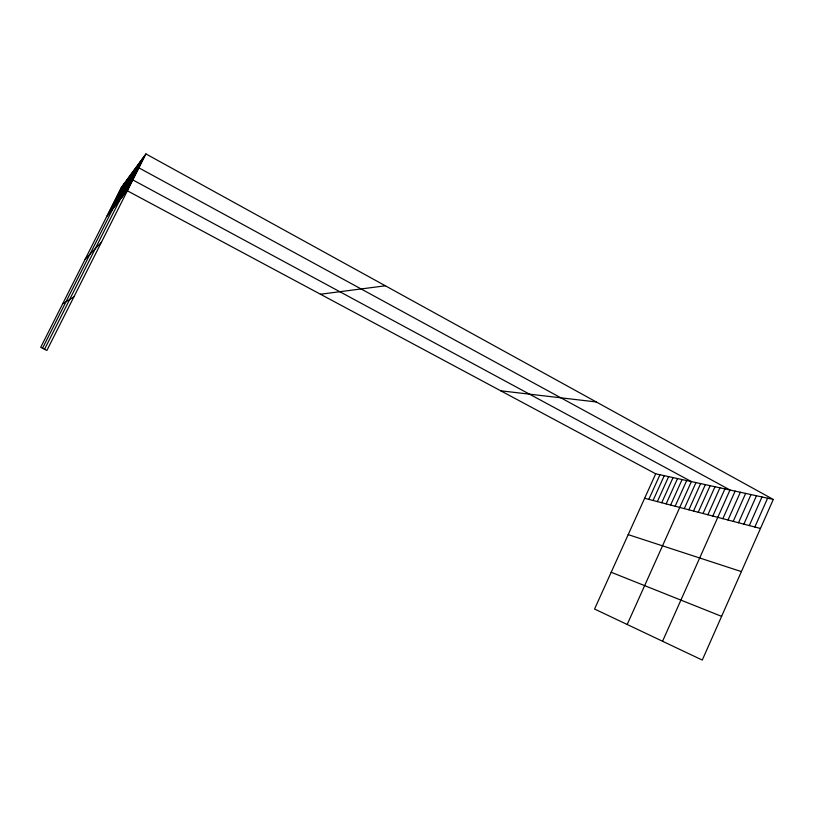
<?xml version="1.0" encoding="UTF-8"?>
<svg xmlns="http://www.w3.org/2000/svg" width="814" height="814" viewBox="0 0 814 814"><rect width="100%" height="100%" fill="white"/><g stroke="black" fill="none" stroke-linecap="round" stroke-linejoin="round"><path stroke-width="1.22" d="M773.3 499.44L702.268 660.073L594.566 609.025L655.697 473.809L773.3 499.44L145.93 153.927L121.327 187.566L40.7 347.364L46.876 350.478L145.93 153.927M738.501 522.751L751.017 494.586M743.874 524.145L756.46 495.767M749.318 525.569L761.985 496.978M754.853 527.004L767.602 498.199M662.565 641.249L729.995 489.997L136.65 166.616L44.546 349.298M722.863 518.671L735.134 491.117M728.001 520.014L740.353 492.256M733.221 521.367L745.644 493.416M693.528 511.029L705.351 484.635M698.249 512.26L710.144 485.673M703.031 513.502L715.007 486.731M707.885 514.763L719.932 487.81M712.81 516.056L724.928 488.899M670.614 505.056L682.081 479.558M675.152 506.237L686.69 480.565M627.187 624.491L691.371 481.583L128.592 177.635L42.521 348.28M684.289 508.618L695.97 482.58M688.878 509.818L700.63 483.597M648.819 499.379L659.951 474.735M653.062 500.478L664.255 475.671M657.356 501.597L668.63 476.628M661.721 502.737L673.056 477.594M666.137 503.886L677.533 478.571M107.499 215.496L122.181 186.396M108.252 214.54L123.046 185.205M109.015 213.573L123.931 183.995M109.798 212.576L124.837 182.763M110.592 211.569L125.753 181.522M111.396 210.551L126.679 180.25M112.21 209.513L127.625 178.958M113.868 207.407L129.538 176.343M114.703 206.349L130.505 175.02M115.557 205.26L131.481 173.677M116.422 204.172L132.478 172.314M117.297 203.052L133.496 170.93M118.193 201.913L134.524 169.516M119.098 200.753L135.572 168.081M120.971 198.382L137.729 165.13M121.927 197.161L138.838 163.614M122.904 195.92L139.967 162.078M123.901 194.658L141.117 160.511M124.918 193.366L142.287 158.913M125.946 192.063L143.478 157.285M127.004 190.72L144.689 155.616M106.756 216.443L128.073 189.357M85.104 259.351L101.506 242.084M62.647 303.866L73.901 296.856M320.441 294.23L385.368 285.795M500.732 390.801L596.286 401.953M644.637 498.28L760.459 528.469M628.205 534.625L741.391 571.601M611.182 572.273L721.601 616.351M121.327 187.566L655.697 473.809"/></g></svg>
